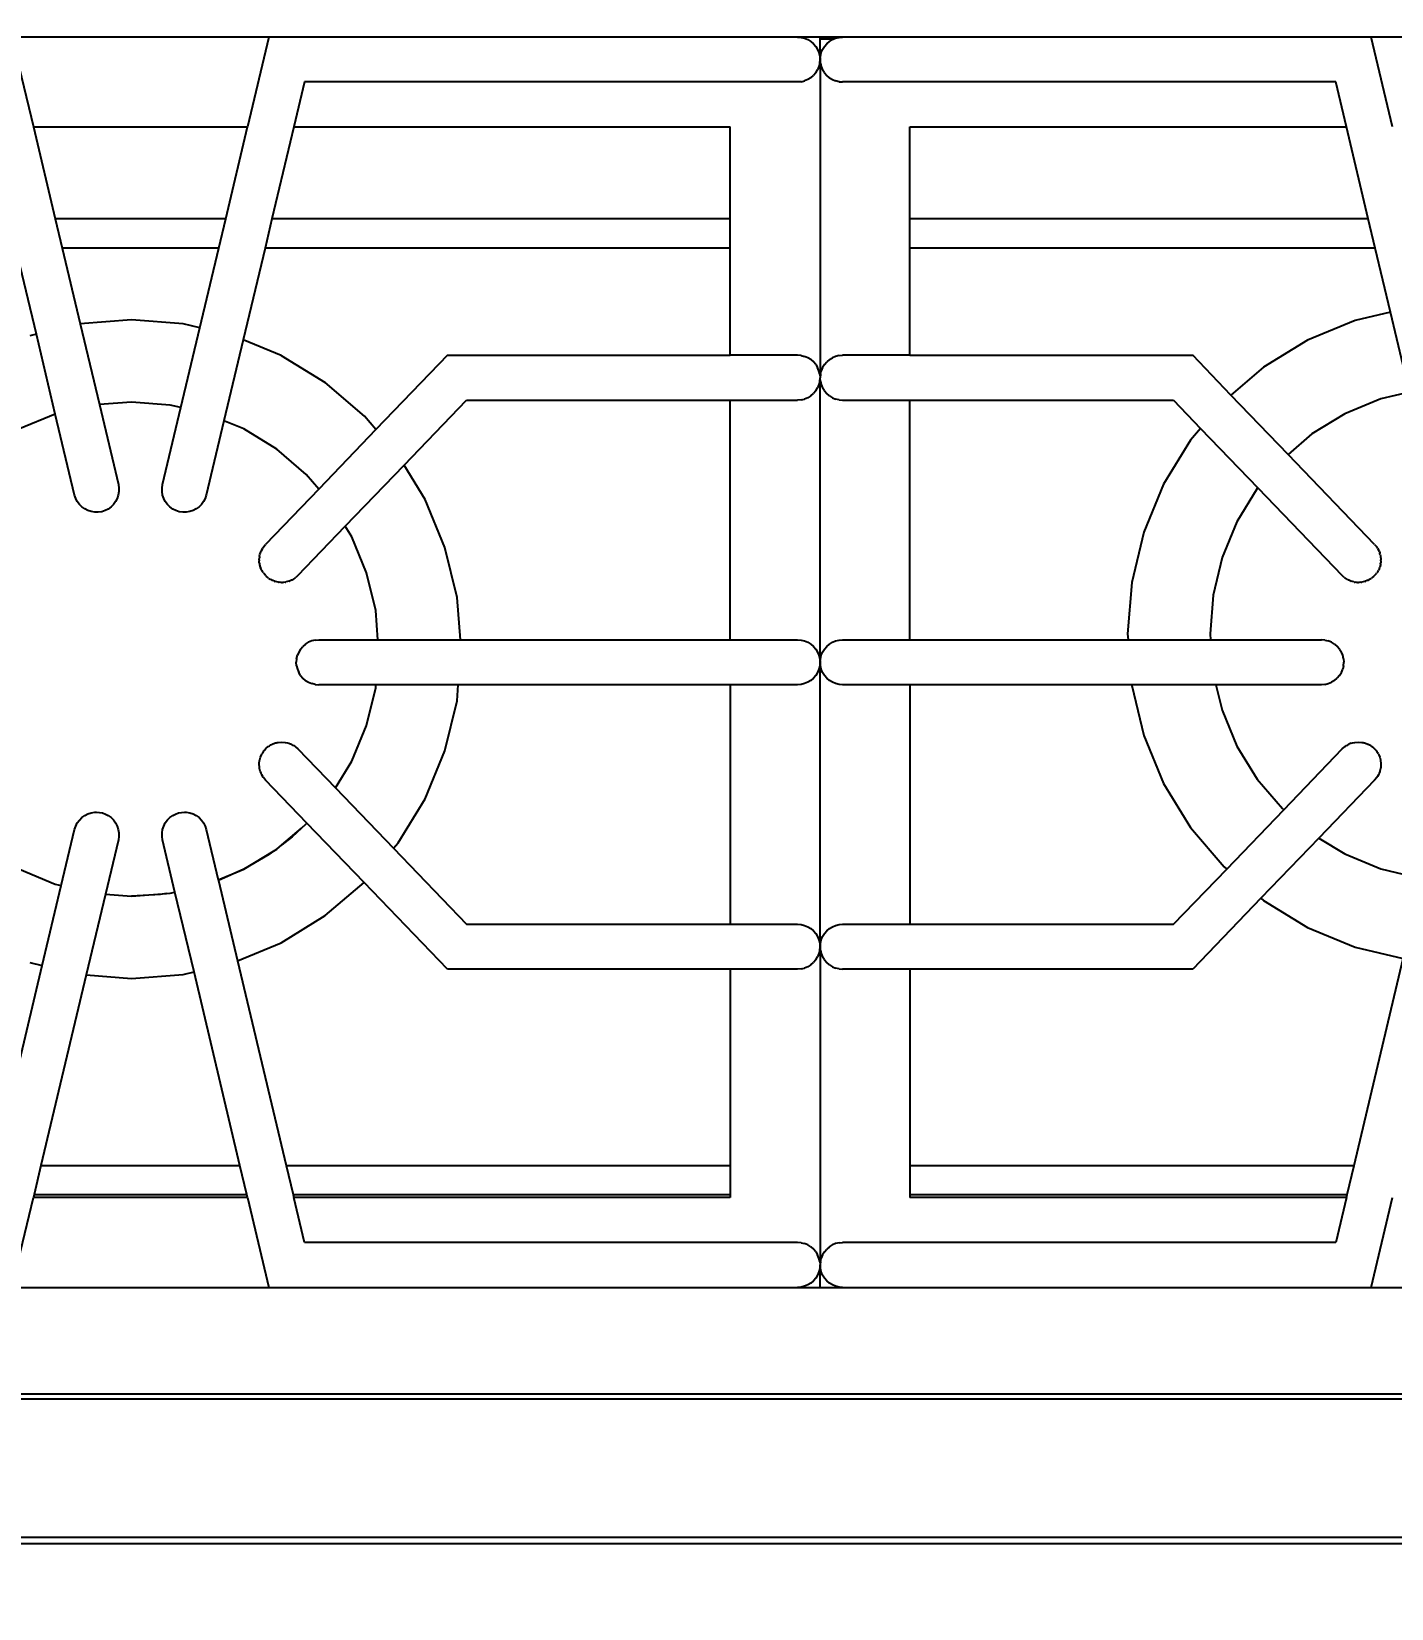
# Model space of a CAD drawing. Header units: metres. Extents: x 12.2 to 77.2, y 18.8 to 35.5.
# Drawn here: x 35.1081 to 35.3976, y 27.7265 to 28.0623 of the extents above; entities that cross this region are included whole.
import ezdxf

# ---------------------------------------------------------------- set-up
doc = ezdxf.new("R2010")
doc.units = ezdxf.units.M
doc.layers.get('Defpoints').update_dxf_attribs({"lineweight": 0})
doc.layers.add('0inne_gulv', color=7, linetype='Continuous', lineweight=13)
doc.styles.add('TEXTS', font='swissl.ttf')
doc.dimstyles.new('Copy of DIMTEXT', dxfattribs={"dimscale": 0.3, "dimtxt": 0.22, "dimasz": 0.18, "dimexe": 0.05, "dimexo": 0.05, "dimgap": 0.05, "dimtad": 0, "dimzin": 1, "dimdsep": 46, "dimtxsty": 'TEXTS', "dimblk": 'ARCHTICK', "dimcen": 0.1, "dimclrd": 256, "dimclre": 6, "dimclrt": 7, "dimadec": 0, "dimazin": 0, "dimtfac": 0.15, "dimtix": 1, "dimtofl": 0, "dimtmove": 1, "dimatfit": 3, "dimldrblk": 'OPEN', "dimfxl": 1, "dimtolj": 1, "dimtzin": 0, "dimarcsym": 0})

# ---------------------------------------------------------------- blocks, each defined once
blk = doc.blocks.new('_ArchTick')
at = {"color": 0, "linetype": 'ByBlock', "const_width": 0.15}
blk.add_lwpolyline([(-0.5, -0.5), (0.5, 0.5)], dxfattribs=at)
blk = doc.blocks.new('*D46')
at = {"layer": '0inne_gulv', "color": 6, "lineweight": -2, "transparency": 16777216}
for p, q in [((35.49335, 29.28751), (35.87335, 29.28751)), ((35.49335, 26.53161), (35.87335, 26.53161))]:
    blk.add_line(p, q, dxfattribs=at)
at = {"layer": '0inne_gulv', "lineweight": -2, "transparency": 16777216}
for p, q in [((35.85335, 29.28751), (35.85335, 28.11901)), ((35.85335, 26.53161), (35.85335, 27.70012))]:
    blk.add_line(p, q, dxfattribs=at)
at = {"layer": 'Defpoints', "color": 0, "transparency": 16777216}
for p in [(34.9737, 29.28751), (35.85335, 29.28751), (34.9737, 26.53161)]:
    blk.add_point(p, dxfattribs=at)
at = {"layer": '0inne_gulv', "lineweight": -2, "transparency": 16777216, "xscale": 0.072, "yscale": 0.072, "zscale": 0.072}
for p, rotation in [((35.85335, 29.28751), 90), ((35.85335, 26.53161), 270)]:
    blk.add_blockref('_ArchTick', p, dxfattribs=dict(at, rotation=rotation))
at = {"layer": '0inne_gulv', "color": 7, "transparency": 16777216, "char_height": 0.088, "attachment_point": 5, "rotation": 90, "style": 'TEXTS', "bg_fill": 3, "box_fill_scale": 1.1, "bg_fill_color": 256, "bg_fill_true_color": 13158600, "bg_fill_transparency": 0}
for s, insert in [('\\A1;[9\'-0{\\H0.15x;\\S1/2;}" ft]', (35.92999, 27.90956)), ('\\A1;2.76 m', (35.78813, 27.90956))]:
    blk.add_mtext(s, dxfattribs=dict(at, insert=insert))
blk = doc.blocks.new('_Open')
at = {"color": 0, "linetype": 'ByBlock', "lineweight": -2}
for p, q in [((-1, 0.1667), (0, 0)), ((-1, -0.1667), (0, 0)), ((0, 0), (-1, 0))]:
    blk.add_line(p, q, dxfattribs=at)

msp = doc.modelspace()

# ---------------------------------------------------------------- linework, layer by layer
for p, q in [((35.15869, 28.0611), (35.10398, 28.0611)), ((35.10398, 28.0611), (35.10853, 28.04197)), ((35.15869, 28.0611), (35.15414, 28.04197)), ((35.27122, 28.0611), (35.15869, 28.0611)), ((35.276, 28.0611), (35.27122, 28.0611)), ((35.27122, 28.0611), (35.27196, 28.06104)), ((35.27196, 28.06104), (35.27269, 28.06087)), ((35.27269, 28.06087), (35.27339, 28.06058)), ((35.27339, 28.06058), (35.27403, 28.06019)), ((35.27403, 28.06019), (35.2746, 28.0597)), ((35.2746, 28.0597), (35.27508, 28.05913)), ((35.27508, 28.05913), (35.27548, 28.05849)), ((35.27548, 28.05849), (35.27576, 28.0578)), ((35.28078, 28.0611), (35.276, 28.0611)), ((35.276, 28.06072), (35.276, 28.0611)), ((35.276, 28.06072), (35.27895, 28.06072)), ((35.276, 28.05632), (35.276, 28.06072)), ((35.27623, 28.0578), (35.27652, 28.05849)), ((35.27652, 28.05849), (35.27691, 28.05913)), ((35.27691, 28.05913), (35.2774, 28.0597)), ((35.2774, 28.0597), (35.27797, 28.06019)), ((35.27797, 28.06019), (35.27861, 28.06058)), ((35.27861, 28.06058), (35.27895, 28.06072)), ((35.27895, 28.06072), (35.2793, 28.06087)), ((35.2793, 28.06087), (35.28003, 28.06104)), ((35.28003, 28.06104), (35.28078, 28.0611)), ((35.3933, 28.0611), (35.28078, 28.0611)), ((35.39785, 28.04197), (35.3933, 28.0611)), ((35.44802, 28.0611), (35.3933, 28.0611)), ((35.27576, 28.0578), (35.27594, 28.05707)), ((35.27594, 28.05557), (35.27576, 28.05484)), ((35.27594, 28.05707), (35.276, 28.05632)), ((35.27594, 28.05557), (35.276, 28.05632)), ((35.276, 28.05632), (35.27606, 28.05707)), ((35.276, 28.05632), (35.276, 27.98857)), ((35.27606, 28.05557), (35.276, 28.05632)), ((35.27606, 28.05707), (35.27623, 28.0578)), ((35.27606, 28.05557), (35.27623, 28.05484)), ((35.27196, 28.0516), (35.27269, 28.05177)), ((35.27339, 28.05206), (35.27269, 28.05177)), ((35.27403, 28.05245), (35.27339, 28.05206)), ((35.27403, 28.05245), (35.2746, 28.05294)), ((35.27508, 28.05351), (35.2746, 28.05294)), ((35.27508, 28.05351), (35.27548, 28.05415)), ((35.27576, 28.05484), (35.27548, 28.05415)), ((35.27623, 28.05484), (35.27652, 28.05415)), ((35.27691, 28.05351), (35.27652, 28.05415)), ((35.27691, 28.05351), (35.2774, 28.05294)), ((35.27797, 28.05245), (35.2774, 28.05294)), ((35.27797, 28.05245), (35.27861, 28.05206)), ((35.27861, 28.05206), (35.2793, 28.05177)), ((35.28003, 28.0516), (35.2793, 28.05177)), ((35.16625, 28.05154), (35.16398, 28.04197)), ((35.27122, 28.05154), (35.16625, 28.05154)), ((35.27196, 28.0516), (35.27122, 28.05154)), ((35.28003, 28.0516), (35.28078, 28.05154)), ((35.38575, 28.05154), (35.28078, 28.05154)), ((35.38802, 28.04197), (35.38575, 28.05154)), ((35.10853, 28.04197), (35.15414, 28.04197)), ((35.10853, 28.04197), (35.11317, 28.02242)), ((35.1495, 28.02242), (35.15414, 28.04197)), ((35.16398, 28.04197), (35.15933, 28.02242)), ((35.16398, 28.04197), (35.25687, 28.04197)), ((35.25687, 28.02242), (35.25687, 28.04197)), ((35.29513, 28.04197), (35.38802, 28.04197)), ((35.29513, 28.02242), (35.29513, 28.04197)), ((35.39267, 28.02242), (35.38802, 28.04197)), ((35.1495, 28.02242), (35.11317, 28.02242)), ((35.11317, 28.02242), (35.11465, 28.01619)), ((35.14802, 28.01619), (35.1495, 28.02242)), ((35.15933, 28.02242), (35.15785, 28.01619)), ((35.25687, 28.02242), (35.15933, 28.02242)), ((35.25687, 28.01619), (35.25687, 28.02242)), ((35.39267, 28.02242), (35.29513, 28.02242)), ((35.29513, 28.01619), (35.29513, 28.02242)), ((35.39415, 28.01619), (35.39267, 28.02242)), ((35.10919, 27.99783), (35.10482, 28.01619)), ((35.14802, 28.01619), (35.11465, 28.01619)), ((35.11465, 28.01619), (35.11849, 28.00006)), ((35.14398, 27.99921), (35.14802, 28.01619)), ((35.15785, 28.01619), (35.1532, 27.99663)), ((35.25687, 28.01619), (35.15785, 28.01619)), ((35.25687, 27.99336), (35.25687, 28.01619)), ((35.39415, 28.01619), (35.29513, 28.01619)), ((35.29513, 27.99336), (35.29513, 28.01619)), ((35.39739, 28.00254), (35.39415, 28.01619)), ((35.39739, 28.00254), (35.38993, 28.00075)), ((35.40143, 27.98553), (35.39739, 28.00254)), ((35.12945, 28.00093), (35.11849, 28.00006)), ((35.11849, 28.00006), (35.12258, 27.98285)), ((35.14042, 28.00006), (35.12945, 28.00093)), ((35.13994, 27.9822), (35.14398, 27.99921)), ((35.14398, 27.99921), (35.14042, 28.00006)), ((35.38993, 28.00075), (35.37976, 27.99654)), ((35.10919, 27.99783), (35.10777, 27.99749)), ((35.11319, 27.98082), (35.10919, 27.99783)), ((35.1532, 27.99663), (35.14911, 27.97941)), ((35.16129, 27.99328), (35.1532, 27.99663)), ((35.37976, 27.99654), (35.37038, 27.99079)), ((35.16129, 27.99328), (35.17067, 27.98753)), ((35.19668, 27.99336), (35.18147, 27.97754)), ((35.19668, 27.99336), (35.25687, 27.99336)), ((35.27122, 27.99336), (35.25687, 27.99336)), ((35.27196, 27.9933), (35.27122, 27.99336)), ((35.27196, 27.9933), (35.27269, 27.99312)), ((35.27339, 27.99283), (35.27269, 27.99312)), ((35.27403, 27.99244), (35.27339, 27.99283)), ((35.27403, 27.99244), (35.2746, 27.99195)), ((35.27508, 27.99138), (35.2746, 27.99195)), ((35.27508, 27.99138), (35.27548, 27.99074)), ((35.27691, 27.99138), (35.27652, 27.99074)), ((35.27691, 27.99138), (35.2774, 27.99195)), ((35.27797, 27.99244), (35.2774, 27.99195)), ((35.27797, 27.99244), (35.27861, 27.99283)), ((35.2793, 27.99312), (35.27861, 27.99283)), ((35.28003, 27.9933), (35.2793, 27.99312)), ((35.28003, 27.9933), (35.28078, 27.99336)), ((35.29513, 27.99336), (35.28078, 27.99336)), ((35.29513, 27.99336), (35.35531, 27.99336)), ((35.36346, 27.98488), (35.35531, 27.99336)), ((35.27576, 27.99005), (35.27548, 27.99074)), ((35.27594, 27.98932), (35.27576, 27.99005)), ((35.27594, 27.98932), (35.276, 27.98857)), ((35.27594, 27.98783), (35.276, 27.98857)), ((35.27606, 27.98932), (35.276, 27.98857)), ((35.276, 27.928), (35.276, 27.98857)), ((35.27606, 27.98783), (35.276, 27.98857)), ((35.27606, 27.98932), (35.27623, 27.99005)), ((35.27652, 27.99074), (35.27623, 27.99005)), ((35.37038, 27.99079), (35.36346, 27.98488)), ((35.17904, 27.98038), (35.17067, 27.98753)), ((35.27403, 27.9847), (35.27339, 27.98431)), ((35.27403, 27.9847), (35.2746, 27.98519)), ((35.27508, 27.98576), (35.2746, 27.98519)), ((35.27508, 27.98576), (35.27548, 27.9864)), ((35.27576, 27.9871), (35.27548, 27.9864)), ((35.27594, 27.98783), (35.27576, 27.9871)), ((35.27606, 27.98783), (35.27623, 27.9871)), ((35.27623, 27.9871), (35.27652, 27.9864)), ((35.27691, 27.98576), (35.27652, 27.9864)), ((35.27691, 27.98576), (35.2774, 27.98519)), ((35.27797, 27.9847), (35.2774, 27.98519)), ((35.27797, 27.9847), (35.27861, 27.98431)), ((35.3756, 27.97226), (35.36346, 27.98488)), ((35.40143, 27.98553), (35.39535, 27.98407)), ((35.12945, 27.98339), (35.12258, 27.98285)), ((35.12258, 27.98285), (35.12663, 27.96581)), ((35.13768, 27.98274), (35.12945, 27.98339)), ((35.13604, 27.96581), (35.13994, 27.9822)), ((35.13994, 27.9822), (35.13768, 27.98274)), ((35.18745, 27.96996), (35.20075, 27.98379)), ((35.20075, 27.98379), (35.25687, 27.98379)), ((35.25687, 27.93278), (35.25687, 27.98379)), ((35.25687, 27.98379), (35.27122, 27.98379)), ((35.27196, 27.98385), (35.27122, 27.98379)), ((35.27196, 27.98385), (35.27269, 27.98402)), ((35.27339, 27.98431), (35.27269, 27.98402)), ((35.27861, 27.98431), (35.2793, 27.98402)), ((35.28003, 27.98385), (35.2793, 27.98402)), ((35.28003, 27.98385), (35.28078, 27.98379)), ((35.28078, 27.98379), (35.29513, 27.98379)), ((35.29513, 27.93278), (35.29513, 27.98379)), ((35.29513, 27.98379), (35.35124, 27.98379)), ((35.35124, 27.98379), (35.35701, 27.97779)), ((35.39535, 27.98407), (35.38772, 27.98091)), ((35.11319, 27.98082), (35.10556, 27.97766)), ((35.11323, 27.98083), (35.11319, 27.98082)), ((35.11732, 27.9636), (35.11319, 27.98082)), ((35.14911, 27.97941), (35.14535, 27.9636)), ((35.15333, 27.97766), (35.14911, 27.97941)), ((35.18147, 27.97754), (35.17904, 27.98038)), ((35.38772, 27.98091), (35.38068, 27.9766)), ((35.16037, 27.97334), (35.15333, 27.97766)), ((35.18147, 27.97754), (35.16929, 27.96488)), ((35.35486, 27.97527), (35.34911, 27.96588)), ((35.35701, 27.97779), (35.35486, 27.97527)), ((35.35701, 27.97779), (35.36919, 27.96513)), ((35.38068, 27.9766), (35.3756, 27.97226)), ((35.16664, 27.96798), (35.16037, 27.97334)), ((35.39404, 27.95309), (35.3756, 27.97226)), ((35.16929, 27.96488), (35.16664, 27.96798)), ((35.17493, 27.95694), (35.18745, 27.96996)), ((35.19194, 27.96263), (35.18745, 27.96996)), ((35.12663, 27.96581), (35.12674, 27.96507)), ((35.12674, 27.96507), (35.12674, 27.96432)), ((35.13593, 27.96507), (35.13604, 27.96581)), ((35.13593, 27.96432), (35.13593, 27.96507)), ((35.16929, 27.96488), (35.15795, 27.95309)), ((35.34911, 27.96588), (35.3449, 27.95572)), ((35.36905, 27.96496), (35.36473, 27.95792)), ((35.36919, 27.96513), (35.36905, 27.96496)), ((35.36919, 27.96513), (35.38715, 27.94646)), ((35.11755, 27.96288), (35.11732, 27.9636)), ((35.11789, 27.96221), (35.11755, 27.96288)), ((35.11833, 27.96161), (35.11789, 27.96221)), ((35.11886, 27.96107), (35.11833, 27.96161)), ((35.11947, 27.96063), (35.11886, 27.96107)), ((35.1256, 27.96159), (35.12507, 27.96106)), ((35.12605, 27.9622), (35.1256, 27.96159)), ((35.12639, 27.96286), (35.12605, 27.9622)), ((35.12662, 27.96358), (35.12639, 27.96286)), ((35.12674, 27.96432), (35.12662, 27.96358)), ((35.13605, 27.96358), (35.13593, 27.96432)), ((35.13628, 27.96286), (35.13605, 27.96358)), ((35.13662, 27.9622), (35.13628, 27.96286)), ((35.13707, 27.96159), (35.13662, 27.9622)), ((35.1376, 27.96106), (35.13707, 27.96159)), ((35.14381, 27.96107), (35.1432, 27.96063)), ((35.14434, 27.96161), (35.14381, 27.96107)), ((35.14478, 27.96221), (35.14434, 27.96161)), ((35.14512, 27.96288), (35.14478, 27.96221)), ((35.14535, 27.9636), (35.14512, 27.96288)), ((35.19615, 27.95246), (35.19194, 27.96263)), ((35.12013, 27.96029), (35.11947, 27.96063)), ((35.12085, 27.96006), (35.12013, 27.96029)), ((35.12159, 27.95994), (35.12085, 27.96006)), ((35.12234, 27.95993), (35.12159, 27.95994)), ((35.12308, 27.96005), (35.12234, 27.95993)), ((35.12379, 27.96028), (35.12308, 27.96005)), ((35.12446, 27.96062), (35.12379, 27.96028)), ((35.12507, 27.96106), (35.12446, 27.96062)), ((35.13821, 27.96062), (35.1376, 27.96106)), ((35.13888, 27.96028), (35.13821, 27.96062)), ((35.13959, 27.96005), (35.13888, 27.96028)), ((35.14033, 27.95993), (35.13959, 27.96005)), ((35.14108, 27.95994), (35.14033, 27.95993)), ((35.14182, 27.96006), (35.14108, 27.95994)), ((35.14254, 27.96029), (35.14182, 27.96006)), ((35.1432, 27.96063), (35.14254, 27.96029)), ((35.36473, 27.95792), (35.36157, 27.9503)), ((35.16484, 27.94646), (35.17493, 27.95694)), ((35.17632, 27.95467), (35.17493, 27.95694)), ((35.17948, 27.94704), (35.17632, 27.95467)), ((35.3449, 27.95572), (35.34233, 27.94501)), ((35.15677, 27.95093), (35.15682, 27.95117)), ((35.15685, 27.95123), (35.15682, 27.95117)), ((35.15685, 27.95123), (35.15686, 27.9513)), ((35.15686, 27.9513), (35.15701, 27.95164)), ((35.15709, 27.95186), (35.15701, 27.95164)), ((35.15712, 27.9519), (35.15709, 27.95186)), ((35.15712, 27.9519), (35.15714, 27.95195)), ((35.15714, 27.95195), (35.15736, 27.95232)), ((35.15747, 27.95251), (35.15736, 27.95232)), ((35.1575, 27.95255), (35.15747, 27.95251)), ((35.1575, 27.95255), (35.15795, 27.95309)), ((35.19872, 27.94176), (35.19615, 27.95246)), ((35.39404, 27.95309), (35.39449, 27.95255)), ((35.39452, 27.95251), (35.39449, 27.95255)), ((35.39463, 27.95232), (35.39452, 27.95251)), ((35.39463, 27.95232), (35.39486, 27.95195)), ((35.39486, 27.95195), (35.39488, 27.9519)), ((35.39488, 27.9519), (35.3949, 27.95186)), ((35.39499, 27.95164), (35.3949, 27.95186)), ((35.39499, 27.95164), (35.39513, 27.9513)), ((35.39513, 27.9513), (35.39515, 27.95123)), ((35.39517, 27.95117), (35.39515, 27.95123)), ((35.39523, 27.95093), (35.39517, 27.95117)), ((35.15662, 27.94992), (35.15665, 27.9502)), ((35.15662, 27.94978), (35.15662, 27.94992)), ((35.15662, 27.94978), (35.15662, 27.94968)), ((35.15662, 27.94968), (35.15663, 27.94956)), ((35.15663, 27.94934), (35.15663, 27.94956)), ((35.15668, 27.94907), (35.15663, 27.94934)), ((35.15666, 27.95043), (35.15665, 27.9502)), ((35.15668, 27.95052), (35.15666, 27.95043)), ((35.15668, 27.95052), (35.15669, 27.95062)), ((35.15668, 27.94907), (35.15669, 27.94894)), ((35.15669, 27.95062), (35.15677, 27.95093)), ((35.15669, 27.94894), (35.15671, 27.94887)), ((35.15672, 27.94877), (35.15671, 27.94887)), ((35.15688, 27.94821), (35.15672, 27.94877)), ((35.15688, 27.94821), (35.15689, 27.94818)), ((35.15709, 27.94769), (35.15689, 27.94818)), ((35.15715, 27.94759), (35.15709, 27.94769)), ((35.36157, 27.9503), (35.35965, 27.94227)), ((35.3949, 27.94769), (35.39485, 27.94759)), ((35.39511, 27.94818), (35.3949, 27.94769)), ((35.39511, 27.94818), (35.39512, 27.94821)), ((35.39527, 27.94877), (35.39512, 27.94821)), ((35.39523, 27.95093), (35.39531, 27.95062)), ((35.39529, 27.94887), (35.39527, 27.94877)), ((35.39529, 27.94887), (35.39531, 27.94894)), ((35.39531, 27.95062), (35.39532, 27.95052)), ((35.39531, 27.94894), (35.39532, 27.94907)), ((35.39534, 27.95043), (35.39532, 27.95052)), ((35.39536, 27.94934), (35.39532, 27.94907)), ((35.39535, 27.9502), (35.39534, 27.95043)), ((35.39535, 27.9502), (35.39538, 27.94992)), ((35.39537, 27.94956), (35.39536, 27.94934)), ((35.39538, 27.94992), (35.39537, 27.94978)), ((35.39538, 27.94968), (35.39537, 27.94978)), ((35.39537, 27.94956), (35.39538, 27.94968)), ((35.15715, 27.94759), (35.15718, 27.94752)), ((35.15725, 27.94741), (35.15718, 27.94752)), ((35.15738, 27.94719), (35.15725, 27.94741)), ((35.15751, 27.947), (35.15738, 27.94719)), ((35.15751, 27.947), (35.15758, 27.94689)), ((35.15758, 27.94689), (35.15764, 27.94683)), ((35.15771, 27.94672), (35.15764, 27.94683)), ((35.15803, 27.94639), (35.15771, 27.94672)), ((35.15803, 27.94639), (35.15808, 27.94633)), ((35.15811, 27.9463), (35.15808, 27.94633)), ((35.15855, 27.94594), (35.15811, 27.9463)), ((35.15862, 27.94589), (35.15855, 27.94594)), ((35.15862, 27.94589), (35.15866, 27.94585)), ((35.15866, 27.94585), (35.15878, 27.94579)), ((35.15903, 27.94562), (35.15878, 27.94579)), ((35.15921, 27.94553), (35.15903, 27.94562)), ((35.15921, 27.94553), (35.15931, 27.94547)), ((35.15931, 27.94547), (35.1594, 27.94544)), ((35.15954, 27.94537), (35.1594, 27.94544)), ((35.1599, 27.94524), (35.15954, 27.94537)), ((35.1599, 27.94524), (35.16001, 27.9452)), ((35.16004, 27.94519), (35.16001, 27.9452)), ((35.16009, 27.94518), (35.16004, 27.94519)), ((35.16065, 27.94505), (35.16009, 27.94518)), ((35.1607, 27.94505), (35.16065, 27.94505)), ((35.1607, 27.94505), (35.16074, 27.94504)), ((35.16074, 27.94504), (35.16086, 27.94503)), ((35.16122, 27.945), (35.16086, 27.94503)), ((35.16138, 27.945), (35.16122, 27.945)), ((35.16138, 27.945), (35.16149, 27.945)), ((35.16149, 27.945), (35.1616, 27.94501)), ((35.16179, 27.94501), (35.1616, 27.94501)), ((35.1621, 27.94506), (35.16179, 27.94501)), ((35.1621, 27.94506), (35.16224, 27.94507)), ((35.16224, 27.94507), (35.16229, 27.94508)), ((35.16236, 27.94509), (35.16229, 27.94508)), ((35.16292, 27.94524), (35.16236, 27.94509)), ((35.16296, 27.94526), (35.16292, 27.94524)), ((35.16296, 27.94526), (35.16305, 27.94529)), ((35.16345, 27.94546), (35.16305, 27.94529)), ((35.16357, 27.94552), (35.16345, 27.94546)), ((35.16357, 27.94552), (35.16365, 27.94556)), ((35.16365, 27.94556), (35.16376, 27.94563)), ((35.16395, 27.94574), (35.16376, 27.94563)), ((35.16417, 27.94589), (35.16395, 27.94574)), ((35.16417, 27.94589), (35.16428, 27.94596)), ((35.16428, 27.94596), (35.16434, 27.94601)), ((35.16442, 27.94607), (35.16434, 27.94601)), ((35.16484, 27.94646), (35.16442, 27.94607)), ((35.1814, 27.93902), (35.17948, 27.94704)), ((35.34233, 27.94501), (35.34147, 27.93404)), ((35.38757, 27.94607), (35.38715, 27.94646)), ((35.38766, 27.94601), (35.38757, 27.94607)), ((35.38766, 27.94601), (35.38771, 27.94596)), ((35.38771, 27.94596), (35.38783, 27.94589)), ((35.38804, 27.94574), (35.38783, 27.94589)), ((35.38824, 27.94563), (35.38804, 27.94574)), ((35.38835, 27.94556), (35.38824, 27.94563)), ((35.38835, 27.94556), (35.38843, 27.94552)), ((35.38854, 27.94546), (35.38843, 27.94552)), ((35.38895, 27.94529), (35.38854, 27.94546)), ((35.38895, 27.94529), (35.38903, 27.94526)), ((35.38908, 27.94524), (35.38903, 27.94526)), ((35.38963, 27.94509), (35.38908, 27.94524)), ((35.38971, 27.94508), (35.38963, 27.94509)), ((35.38971, 27.94508), (35.38976, 27.94507)), ((35.38976, 27.94507), (35.38989, 27.94506)), ((35.3902, 27.94501), (35.38989, 27.94506)), ((35.39039, 27.94501), (35.3902, 27.94501)), ((35.39039, 27.94501), (35.39051, 27.945)), ((35.39051, 27.945), (35.39061, 27.945)), ((35.39078, 27.945), (35.39061, 27.945)), ((35.39113, 27.94503), (35.39078, 27.945)), ((35.39113, 27.94503), (35.39125, 27.94504)), ((35.39125, 27.94504), (35.39129, 27.94505)), ((35.39135, 27.94505), (35.39129, 27.94505)), ((35.39191, 27.94518), (35.39135, 27.94505)), ((35.39195, 27.94519), (35.39191, 27.94518)), ((35.39199, 27.9452), (35.39195, 27.94519)), ((35.39199, 27.9452), (35.3921, 27.94524)), ((35.39245, 27.94537), (35.3921, 27.94524)), ((35.39259, 27.94544), (35.39245, 27.94537)), ((35.39259, 27.94544), (35.39269, 27.94547)), ((35.39269, 27.94547), (35.39279, 27.94553)), ((35.39297, 27.94562), (35.39279, 27.94553)), ((35.39322, 27.94579), (35.39297, 27.94562)), ((35.39322, 27.94579), (35.39333, 27.94585)), ((35.39333, 27.94585), (35.39338, 27.94589)), ((35.39345, 27.94594), (35.39338, 27.94589)), ((35.39389, 27.9463), (35.39345, 27.94594)), ((35.39391, 27.94633), (35.39389, 27.9463)), ((35.39391, 27.94633), (35.39397, 27.94639)), ((35.39428, 27.94672), (35.39397, 27.94639)), ((35.39436, 27.94683), (35.39428, 27.94672)), ((35.39436, 27.94683), (35.39441, 27.94689)), ((35.39441, 27.94689), (35.39448, 27.947)), ((35.39462, 27.94719), (35.39448, 27.947)), ((35.39475, 27.94741), (35.39462, 27.94719)), ((35.39482, 27.94752), (35.39475, 27.94741)), ((35.39482, 27.94752), (35.39485, 27.94759)), ((35.19943, 27.93278), (35.19872, 27.94176)), ((35.35965, 27.94227), (35.359, 27.93404)), ((35.18189, 27.93278), (35.1814, 27.93902)), ((35.16542, 27.93081), (35.16591, 27.93138)), ((35.16648, 27.93187), (35.16591, 27.93138)), ((35.16648, 27.93187), (35.16712, 27.93226)), ((35.16782, 27.93255), (35.16712, 27.93226)), ((35.16854, 27.93272), (35.16782, 27.93255)), ((35.16854, 27.93272), (35.16929, 27.93278)), ((35.16929, 27.93278), (35.18189, 27.93278)), ((35.18189, 27.93278), (35.19943, 27.93278)), ((35.19943, 27.93278), (35.25687, 27.93278)), ((35.25687, 27.93278), (35.27122, 27.93278)), ((35.27122, 27.93278), (35.27196, 27.93272)), ((35.27196, 27.93272), (35.27269, 27.93255)), ((35.27269, 27.93255), (35.27339, 27.93226)), ((35.27339, 27.93226), (35.27403, 27.93187)), ((35.27403, 27.93187), (35.2746, 27.93138)), ((35.2746, 27.93138), (35.27508, 27.93081)), ((35.27691, 27.93081), (35.2774, 27.93138)), ((35.2774, 27.93138), (35.27797, 27.93187)), ((35.27797, 27.93187), (35.27861, 27.93226)), ((35.27861, 27.93226), (35.2793, 27.93255)), ((35.2793, 27.93255), (35.28003, 27.93272)), ((35.28003, 27.93272), (35.28078, 27.93278)), ((35.28078, 27.93278), (35.29513, 27.93278)), ((35.29513, 27.93278), (35.34156, 27.93278)), ((35.34147, 27.93404), (35.34156, 27.93278)), ((35.34156, 27.93278), (35.3591, 27.93278)), ((35.359, 27.93404), (35.3591, 27.93278)), ((35.3591, 27.93278), (35.3827, 27.93278)), ((35.38345, 27.93272), (35.3827, 27.93278)), ((35.38345, 27.93272), (35.38418, 27.93255)), ((35.38487, 27.93226), (35.38418, 27.93255)), ((35.38551, 27.93187), (35.38487, 27.93226)), ((35.38551, 27.93187), (35.38608, 27.93138)), ((35.38657, 27.93081), (35.38608, 27.93138)), ((35.16457, 27.92875), (35.16451, 27.928)), ((35.16457, 27.92725), (35.16451, 27.928)), ((35.16457, 27.92875), (35.16474, 27.92948)), ((35.16503, 27.93017), (35.16474, 27.92948)), ((35.16542, 27.93081), (35.16503, 27.93017)), ((35.27508, 27.93081), (35.27548, 27.93017)), ((35.27548, 27.93017), (35.27576, 27.92948)), ((35.27576, 27.92948), (35.27594, 27.92875)), ((35.27594, 27.92875), (35.276, 27.928)), ((35.276, 27.928), (35.27594, 27.92725)), ((35.276, 27.928), (35.27606, 27.92875)), ((35.276, 27.86742), (35.276, 27.928)), ((35.27606, 27.92725), (35.276, 27.928)), ((35.27606, 27.92875), (35.27623, 27.92948)), ((35.27623, 27.92948), (35.27652, 27.93017)), ((35.27652, 27.93017), (35.27691, 27.93081)), ((35.38657, 27.93081), (35.38696, 27.93017)), ((35.38725, 27.92948), (35.38696, 27.93017)), ((35.38743, 27.92875), (35.38725, 27.92948)), ((35.38743, 27.92875), (35.38748, 27.928)), ((35.38743, 27.92725), (35.38748, 27.928)), ((35.16457, 27.92725), (35.16474, 27.92652)), ((35.16474, 27.92652), (35.16503, 27.92583)), ((35.16542, 27.92519), (35.16503, 27.92583)), ((35.16542, 27.92519), (35.16591, 27.92462)), ((35.16648, 27.92413), (35.16591, 27.92462)), ((35.2746, 27.92462), (35.27403, 27.92413)), ((35.27508, 27.92519), (35.2746, 27.92462)), ((35.27548, 27.92583), (35.27508, 27.92519)), ((35.27576, 27.92652), (35.27548, 27.92583)), ((35.27594, 27.92725), (35.27576, 27.92652)), ((35.27623, 27.92652), (35.27606, 27.92725)), ((35.27652, 27.92583), (35.27623, 27.92652)), ((35.27691, 27.92519), (35.27652, 27.92583)), ((35.2774, 27.92462), (35.27691, 27.92519)), ((35.27797, 27.92413), (35.2774, 27.92462)), ((35.38551, 27.92413), (35.38608, 27.92462)), ((35.38657, 27.92519), (35.38608, 27.92462)), ((35.38657, 27.92519), (35.38696, 27.92583)), ((35.38696, 27.92583), (35.38725, 27.92652)), ((35.38743, 27.92725), (35.38725, 27.92652)), ((35.16648, 27.92413), (35.16712, 27.92374)), ((35.16712, 27.92374), (35.16782, 27.92345)), ((35.16854, 27.92327), (35.16782, 27.92345)), ((35.16854, 27.92327), (35.16929, 27.92322)), ((35.18146, 27.92322), (35.16929, 27.92322)), ((35.17948, 27.91453), (35.1814, 27.92256)), ((35.1814, 27.92256), (35.18146, 27.92322)), ((35.19899, 27.92322), (35.18146, 27.92322)), ((35.19872, 27.91981), (35.19899, 27.92322)), ((35.25687, 27.92322), (35.19899, 27.92322)), ((35.25687, 27.92322), (35.25687, 27.87221)), ((35.27122, 27.92322), (35.25687, 27.92322)), ((35.27196, 27.92327), (35.27122, 27.92322)), ((35.27269, 27.92345), (35.27196, 27.92327)), ((35.27339, 27.92374), (35.27269, 27.92345)), ((35.27403, 27.92413), (35.27339, 27.92374)), ((35.27861, 27.92374), (35.27797, 27.92413)), ((35.2793, 27.92345), (35.27861, 27.92374)), ((35.28003, 27.92327), (35.2793, 27.92345)), ((35.28078, 27.92322), (35.28003, 27.92327)), ((35.29513, 27.92322), (35.28078, 27.92322)), ((35.29513, 27.92322), (35.29513, 27.87221)), ((35.34232, 27.92322), (35.29513, 27.92322)), ((35.34232, 27.92322), (35.34233, 27.92307)), ((35.36027, 27.92322), (35.34232, 27.92322)), ((35.34233, 27.92307), (35.3449, 27.91237)), ((35.36027, 27.92322), (35.36157, 27.91779)), ((35.3827, 27.92322), (35.36027, 27.92322)), ((35.38345, 27.92327), (35.3827, 27.92322)), ((35.38345, 27.92327), (35.38418, 27.92345)), ((35.38418, 27.92345), (35.38487, 27.92374)), ((35.38551, 27.92413), (35.38487, 27.92374)), ((35.19615, 27.90911), (35.19872, 27.91981)), ((35.36157, 27.91779), (35.36473, 27.91016)), ((35.17632, 27.9069), (35.17948, 27.91453)), ((35.15954, 27.91063), (35.16009, 27.91082)), ((35.16009, 27.91082), (35.16026, 27.91086)), ((35.16026, 27.91086), (35.16033, 27.91088)), ((35.16033, 27.91088), (35.16041, 27.91089)), ((35.16041, 27.91089), (35.16065, 27.91094)), ((35.16065, 27.91094), (35.1614, 27.911)), ((35.1614, 27.911), (35.16217, 27.91094)), ((35.16217, 27.91094), (35.1622, 27.91093)), ((35.16217, 27.91094), (35.16224, 27.91093)), ((35.16224, 27.91093), (35.16264, 27.91082)), ((35.16264, 27.91082), (35.16292, 27.91075)), ((35.16292, 27.91075), (35.16294, 27.91074)), ((35.16294, 27.91074), (35.16305, 27.9107)), ((35.3449, 27.91237), (35.34911, 27.9022)), ((35.38908, 27.91075), (35.38854, 27.91054)), ((35.38908, 27.91075), (35.38935, 27.91082)), ((35.38935, 27.91082), (35.38976, 27.91093)), ((35.38976, 27.91093), (35.38983, 27.91094)), ((35.38979, 27.91093), (35.38983, 27.91094)), ((35.38983, 27.91094), (35.3906, 27.911)), ((35.3906, 27.911), (35.39135, 27.91094)), ((35.39135, 27.91094), (35.39159, 27.91089)), ((35.39159, 27.91089), (35.39167, 27.91088)), ((35.39167, 27.91088), (35.39174, 27.91086)), ((35.39174, 27.91086), (35.39191, 27.91082)), ((35.39191, 27.91082), (35.39245, 27.91063)), ((35.15672, 27.90722), (35.15687, 27.90778)), ((35.15687, 27.90778), (35.15689, 27.90781)), ((35.15689, 27.90781), (35.15709, 27.90831)), ((35.15709, 27.90831), (35.15715, 27.9084)), ((35.15715, 27.9084), (35.15718, 27.90847)), ((35.15725, 27.90858), (35.15718, 27.90847)), ((35.15725, 27.90858), (35.15738, 27.90881)), ((35.15738, 27.90881), (35.15751, 27.909)), ((35.15751, 27.909), (35.15758, 27.90911)), ((35.15758, 27.90911), (35.15764, 27.90917)), ((35.15764, 27.90917), (35.15771, 27.90927)), ((35.15771, 27.90927), (35.15803, 27.90961)), ((35.15803, 27.90961), (35.15808, 27.90967)), ((35.15811, 27.90969), (35.15808, 27.90967)), ((35.15811, 27.90969), (35.15855, 27.91006)), ((35.15855, 27.91006), (35.15862, 27.91011)), ((35.15862, 27.91011), (35.15866, 27.91014)), ((35.15866, 27.91014), (35.15878, 27.91021)), ((35.15878, 27.91021), (35.15903, 27.91038)), ((35.15903, 27.91038), (35.15921, 27.91046)), ((35.15921, 27.91046), (35.15931, 27.91052)), ((35.15931, 27.91052), (35.15938, 27.91055)), ((35.15938, 27.91055), (35.15954, 27.91063)), ((35.16305, 27.9107), (35.16345, 27.91054)), ((35.16345, 27.91054), (35.16357, 27.91047)), ((35.16357, 27.91047), (35.16365, 27.91044)), ((35.16365, 27.91044), (35.16376, 27.91037)), ((35.16376, 27.91037), (35.16395, 27.91026)), ((35.16395, 27.91026), (35.16417, 27.91011)), ((35.16417, 27.91011), (35.16428, 27.91003)), ((35.16428, 27.91003), (35.16434, 27.90999)), ((35.16434, 27.90999), (35.16442, 27.90992)), ((35.16442, 27.90992), (35.16484, 27.90954)), ((35.16484, 27.90954), (35.17284, 27.90123)), ((35.19194, 27.89894), (35.19615, 27.90911)), ((35.36473, 27.91016), (35.36905, 27.90312)), ((35.3747, 27.89659), (35.38715, 27.90954)), ((35.38715, 27.90954), (35.38757, 27.90992)), ((35.38757, 27.90992), (35.38766, 27.90999)), ((35.38766, 27.90999), (35.38771, 27.91003)), ((35.38771, 27.91003), (35.38783, 27.91011)), ((35.38783, 27.91011), (35.38804, 27.91026)), ((35.38804, 27.91026), (35.38824, 27.91037)), ((35.38824, 27.91037), (35.38835, 27.91044)), ((35.38835, 27.91044), (35.38843, 27.91047)), ((35.38843, 27.91047), (35.38854, 27.91054)), ((35.39245, 27.91063), (35.39262, 27.91055)), ((35.39262, 27.91055), (35.39269, 27.91052)), ((35.39269, 27.91052), (35.39279, 27.91046)), ((35.39279, 27.91046), (35.39297, 27.91038)), ((35.39297, 27.91038), (35.39322, 27.91021)), ((35.39322, 27.91021), (35.39333, 27.91014)), ((35.39333, 27.91014), (35.39338, 27.91011)), ((35.39338, 27.91011), (35.39345, 27.91006)), ((35.39345, 27.91006), (35.39389, 27.90969)), ((35.39391, 27.90967), (35.39389, 27.90969)), ((35.39391, 27.90967), (35.39397, 27.90961)), ((35.39397, 27.90961), (35.39428, 27.90927)), ((35.39428, 27.90927), (35.39436, 27.90917)), ((35.39436, 27.90917), (35.39441, 27.90911)), ((35.39441, 27.90911), (35.39448, 27.909)), ((35.39448, 27.909), (35.39462, 27.90881)), ((35.39462, 27.90881), (35.39475, 27.90858)), ((35.39482, 27.90847), (35.39475, 27.90858)), ((35.39482, 27.90847), (35.39485, 27.9084)), ((35.39485, 27.9084), (35.3949, 27.90831)), ((35.3949, 27.90831), (35.39512, 27.90778)), ((35.39512, 27.90778), (35.39527, 27.90722)), ((35.15662, 27.90631), (35.15663, 27.90644)), ((35.15662, 27.90622), (35.15662, 27.90631)), ((35.15662, 27.90608), (35.15662, 27.90622)), ((35.15665, 27.90579), (35.15662, 27.90608)), ((35.15663, 27.90665), (35.15668, 27.90693)), ((35.15663, 27.90644), (35.15663, 27.90665)), ((35.15666, 27.90556), (35.15665, 27.90579)), ((35.15668, 27.90548), (35.15666, 27.90556)), ((35.15668, 27.90693), (35.15669, 27.90706)), ((35.15669, 27.90538), (35.15668, 27.90548)), ((35.15669, 27.90706), (35.15671, 27.90713)), ((35.15677, 27.90507), (35.15669, 27.90538)), ((35.15671, 27.90713), (35.15672, 27.90722)), ((35.15682, 27.90483), (35.15677, 27.90507)), ((35.15685, 27.90477), (35.15682, 27.90483)), ((35.15686, 27.9047), (35.15685, 27.90477)), ((35.15701, 27.90436), (35.15686, 27.9047)), ((35.15709, 27.90413), (35.15701, 27.90436)), ((35.15712, 27.90409), (35.15709, 27.90413)), ((35.15714, 27.90405), (35.15712, 27.90409)), ((35.15736, 27.90367), (35.15714, 27.90405)), ((35.17284, 27.90123), (35.17632, 27.9069)), ((35.39486, 27.90405), (35.39463, 27.90367)), ((35.39488, 27.90409), (35.39486, 27.90405)), ((35.3949, 27.90413), (35.39488, 27.90409)), ((35.39499, 27.90436), (35.3949, 27.90413)), ((35.39513, 27.9047), (35.39499, 27.90436)), ((35.39515, 27.90477), (35.39513, 27.9047)), ((35.39517, 27.90483), (35.39515, 27.90477)), ((35.39523, 27.90507), (35.39517, 27.90483)), ((35.39531, 27.90538), (35.39523, 27.90507)), ((35.39527, 27.90722), (35.39529, 27.90713)), ((35.39529, 27.90713), (35.39531, 27.90706)), ((35.39531, 27.90706), (35.39532, 27.90693)), ((35.39532, 27.90548), (35.39531, 27.90538)), ((35.39532, 27.90693), (35.39536, 27.90665)), ((35.39534, 27.90556), (35.39532, 27.90548)), ((35.39535, 27.90579), (35.39534, 27.90556)), ((35.39538, 27.90608), (35.39535, 27.90579)), ((35.39536, 27.90665), (35.39537, 27.90644)), ((35.39537, 27.90644), (35.39538, 27.90631)), ((35.39538, 27.90631), (35.39537, 27.90622)), ((35.39537, 27.90622), (35.39538, 27.90608)), ((35.15747, 27.90348), (35.15736, 27.90367)), ((35.1575, 27.90345), (35.15747, 27.90348)), ((35.15795, 27.9029), (35.1575, 27.90345)), ((35.16677, 27.89374), (35.15795, 27.9029)), ((35.17284, 27.90123), (35.18519, 27.88839)), ((35.34911, 27.9022), (35.35486, 27.89282)), ((35.36905, 27.90312), (35.37441, 27.89685)), ((35.39404, 27.9029), (35.38218, 27.89057)), ((35.39449, 27.90345), (35.39404, 27.9029)), ((35.39452, 27.90348), (35.39449, 27.90345)), ((35.39463, 27.90367), (35.39452, 27.90348)), ((35.18619, 27.88956), (35.19194, 27.89894)), ((35.11789, 27.89378), (35.11833, 27.89439)), ((35.11833, 27.89439), (35.11886, 27.89492)), ((35.11886, 27.89492), (35.11947, 27.89537)), ((35.11947, 27.89537), (35.12013, 27.89571)), ((35.12013, 27.89571), (35.12085, 27.89594)), ((35.12085, 27.89594), (35.12159, 27.89606)), ((35.12159, 27.89606), (35.12197, 27.89608)), ((35.12197, 27.89608), (35.12263, 27.89603)), ((35.12263, 27.89603), (35.12327, 27.8959)), ((35.12327, 27.8959), (35.12388, 27.89568)), ((35.12388, 27.89568), (35.12446, 27.89538)), ((35.12446, 27.89538), (35.12507, 27.89494)), ((35.12507, 27.89494), (35.1256, 27.89441)), ((35.1256, 27.89441), (35.12605, 27.8938)), ((35.13662, 27.8938), (35.13707, 27.89441)), ((35.13707, 27.89441), (35.1376, 27.89494)), ((35.1376, 27.89494), (35.13821, 27.89538)), ((35.13821, 27.89538), (35.13879, 27.89568)), ((35.13879, 27.89568), (35.1394, 27.8959)), ((35.1394, 27.8959), (35.14004, 27.89603)), ((35.14004, 27.89603), (35.1407, 27.89608)), ((35.1407, 27.89608), (35.14108, 27.89606)), ((35.14108, 27.89606), (35.14182, 27.89594)), ((35.14182, 27.89594), (35.14254, 27.89571)), ((35.14254, 27.89571), (35.1432, 27.89537)), ((35.1432, 27.89537), (35.14381, 27.89492)), ((35.14381, 27.89492), (35.14434, 27.89439)), ((35.14434, 27.89439), (35.14478, 27.89378)), ((35.36256, 27.88397), (35.3747, 27.89659)), ((35.37441, 27.89685), (35.3747, 27.89659)), ((35.11448, 27.88045), (35.11732, 27.8924)), ((35.11732, 27.8924), (35.11755, 27.89311)), ((35.11755, 27.89311), (35.11789, 27.89378)), ((35.12605, 27.8938), (35.12639, 27.89313)), ((35.12639, 27.89313), (35.12662, 27.89242)), ((35.12662, 27.89242), (35.12674, 27.89168)), ((35.12674, 27.89093), (35.12663, 27.89019)), ((35.12674, 27.89168), (35.12674, 27.89093)), ((35.13593, 27.89168), (35.13605, 27.89242)), ((35.13593, 27.89093), (35.13593, 27.89168)), ((35.13604, 27.89019), (35.13593, 27.89093)), ((35.13605, 27.89242), (35.13628, 27.89313)), ((35.13628, 27.89313), (35.13662, 27.8938)), ((35.14478, 27.89378), (35.14512, 27.89311)), ((35.14512, 27.89311), (35.14535, 27.8924)), ((35.14535, 27.8924), (35.1479, 27.88167)), ((35.16141, 27.88912), (35.1656, 27.8927)), ((35.16361, 27.89079), (35.16141, 27.88912)), ((35.1656, 27.8927), (35.16361, 27.89079)), ((35.1656, 27.8927), (35.16664, 27.89359)), ((35.16664, 27.89359), (35.16677, 27.89374)), ((35.17893, 27.8811), (35.16677, 27.89374)), ((35.35486, 27.89282), (35.36201, 27.88445)), ((35.38218, 27.89057), (35.36985, 27.87775)), ((35.38218, 27.89057), (35.38772, 27.88717)), ((35.12663, 27.89019), (35.12388, 27.87862)), ((35.13868, 27.87907), (35.13604, 27.89019)), ((35.15333, 27.88392), (35.15966, 27.8878)), ((35.15966, 27.8878), (35.15867, 27.88705)), ((35.15966, 27.8878), (35.16037, 27.88823)), ((35.16037, 27.88823), (35.16141, 27.88912)), ((35.18519, 27.88839), (35.18619, 27.88956)), ((35.18519, 27.88839), (35.20075, 27.87221)), ((35.10556, 27.88392), (35.11319, 27.88076)), ((35.1479, 27.88167), (35.15333, 27.88392)), ((35.15333, 27.88392), (35.14793, 27.88155)), ((35.15867, 27.88705), (35.15333, 27.88392)), ((35.35124, 27.87221), (35.36256, 27.88397)), ((35.36201, 27.88445), (35.36256, 27.88397)), ((35.38772, 27.88717), (35.39535, 27.88401)), ((35.39535, 27.88401), (35.40338, 27.88209)), ((35.11319, 27.88076), (35.11448, 27.88045)), ((35.1479, 27.88167), (35.14793, 27.88155)), ((35.14793, 27.88155), (35.15199, 27.86444)), ((35.17067, 27.87404), (35.17893, 27.8811)), ((35.19668, 27.86264), (35.17893, 27.8811)), ((35.11044, 27.86344), (35.11448, 27.88045)), ((35.12388, 27.87862), (35.11979, 27.86141)), ((35.12388, 27.87862), (35.12945, 27.87818)), ((35.12945, 27.87818), (35.13685, 27.87877)), ((35.13563, 27.87855), (35.12945, 27.87818)), ((35.13685, 27.87877), (35.13563, 27.87855)), ((35.13685, 27.87877), (35.13768, 27.87883)), ((35.13768, 27.87883), (35.13868, 27.87907)), ((35.14273, 27.86206), (35.13868, 27.87907)), ((35.36985, 27.87775), (35.35531, 27.86264)), ((35.36985, 27.87775), (35.37038, 27.8773)), ((35.37038, 27.8773), (35.37976, 27.87155)), ((35.16129, 27.86829), (35.17067, 27.87404)), ((35.20075, 27.87221), (35.25687, 27.87221)), ((35.25687, 27.87221), (35.27122, 27.87221)), ((35.27122, 27.87221), (35.27196, 27.87215)), ((35.27196, 27.87215), (35.27269, 27.87197)), ((35.27269, 27.87197), (35.27339, 27.87168)), ((35.27339, 27.87168), (35.27403, 27.87129)), ((35.27403, 27.87129), (35.2746, 27.8708)), ((35.2746, 27.8708), (35.27508, 27.87023)), ((35.27691, 27.87023), (35.2774, 27.8708)), ((35.2774, 27.8708), (35.27797, 27.87129)), ((35.27797, 27.87129), (35.27861, 27.87168)), ((35.27861, 27.87168), (35.2793, 27.87197)), ((35.2793, 27.87197), (35.28003, 27.87215)), ((35.28003, 27.87215), (35.28078, 27.87221)), ((35.28078, 27.87221), (35.29513, 27.87221)), ((35.29513, 27.87221), (35.35124, 27.87221)), ((35.37976, 27.87155), (35.38993, 27.86734)), ((35.15199, 27.86444), (35.16129, 27.86829)), ((35.27508, 27.87023), (35.27548, 27.86959)), ((35.27548, 27.86959), (35.27576, 27.8689)), ((35.27576, 27.8689), (35.27594, 27.86817)), ((35.27594, 27.86817), (35.276, 27.86742)), ((35.27594, 27.86668), (35.276, 27.86742)), ((35.276, 27.86742), (35.27606, 27.86817)), ((35.276, 27.86742), (35.276, 27.79968)), ((35.27606, 27.86668), (35.276, 27.86742)), ((35.27606, 27.86817), (35.27623, 27.8689)), ((35.27623, 27.8689), (35.27652, 27.86959)), ((35.27652, 27.86959), (35.27691, 27.87023)), ((35.38993, 27.86734), (35.40011, 27.86489)), ((35.10777, 27.86408), (35.11044, 27.86344)), ((35.15199, 27.86444), (35.16234, 27.82088)), ((35.27403, 27.86355), (35.2746, 27.86404)), ((35.27508, 27.86461), (35.2746, 27.86404)), ((35.27508, 27.86461), (35.27548, 27.86525)), ((35.27576, 27.86595), (35.27548, 27.86525)), ((35.27594, 27.86668), (35.27576, 27.86595)), ((35.27606, 27.86668), (35.27623, 27.86595)), ((35.27623, 27.86595), (35.27652, 27.86525)), ((35.27691, 27.86461), (35.27652, 27.86525)), ((35.27691, 27.86461), (35.2774, 27.86404)), ((35.27797, 27.86355), (35.2774, 27.86404)), ((35.38965, 27.82088), (35.40011, 27.86489)), ((35.10033, 27.82088), (35.11044, 27.86344)), ((35.11979, 27.86141), (35.11016, 27.82088)), ((35.11979, 27.86141), (35.12945, 27.86065)), ((35.12945, 27.86065), (35.14042, 27.86151)), ((35.14042, 27.86151), (35.14273, 27.86206)), ((35.15251, 27.82088), (35.14273, 27.86206)), ((35.25687, 27.86264), (35.19668, 27.86264)), ((35.27122, 27.86264), (35.25687, 27.86264)), ((35.25687, 27.86264), (35.25687, 27.82088)), ((35.27196, 27.8627), (35.27122, 27.86264)), ((35.27196, 27.8627), (35.27269, 27.86288)), ((35.27339, 27.86316), (35.27269, 27.86288)), ((35.27403, 27.86355), (35.27339, 27.86316)), ((35.27797, 27.86355), (35.27861, 27.86316)), ((35.27861, 27.86316), (35.2793, 27.86288)), ((35.28003, 27.8627), (35.2793, 27.86288)), ((35.28003, 27.8627), (35.28078, 27.86264)), ((35.29513, 27.86264), (35.28078, 27.86264)), ((35.35531, 27.86264), (35.29513, 27.86264)), ((35.29513, 27.86264), (35.29513, 27.82088)), ((35.11016, 27.82088), (35.10868, 27.81465)), ((35.11016, 27.82088), (35.15251, 27.82088)), ((35.15399, 27.81465), (35.15251, 27.82088)), ((35.16234, 27.82088), (35.25687, 27.82088)), ((35.16234, 27.82088), (35.16383, 27.81465)), ((35.25687, 27.82088), (35.25687, 27.81465)), ((35.29513, 27.82088), (35.38965, 27.82088)), ((35.29513, 27.82088), (35.29513, 27.81465)), ((35.38817, 27.81465), (35.38965, 27.82088)), ((35.10398, 27.79489), (35.10853, 27.81402)), ((35.10868, 27.81465), (35.10853, 27.81402)), ((35.15414, 27.81402), (35.10853, 27.81402)), ((35.10868, 27.81465), (35.15399, 27.81465)), ((35.15414, 27.81402), (35.15399, 27.81465)), ((35.15414, 27.81402), (35.15869, 27.79489)), ((35.16383, 27.81465), (35.25687, 27.81465)), ((35.16383, 27.81465), (35.16398, 27.81402)), ((35.16625, 27.80446), (35.16398, 27.81402)), ((35.25687, 27.81402), (35.16398, 27.81402)), ((35.25687, 27.81465), (35.25687, 27.81402)), ((35.29513, 27.81465), (35.38817, 27.81465)), ((35.29513, 27.81465), (35.29513, 27.81402)), ((35.38802, 27.81402), (35.29513, 27.81402)), ((35.38802, 27.81402), (35.38575, 27.80446)), ((35.38802, 27.81402), (35.38817, 27.81465)), ((35.3933, 27.79489), (35.39785, 27.81402)), ((35.27122, 27.80446), (35.16625, 27.80446)), ((35.27196, 27.8044), (35.27122, 27.80446)), ((35.27196, 27.8044), (35.27269, 27.80422)), ((35.27339, 27.80394), (35.27269, 27.80422)), ((35.27403, 27.80354), (35.27339, 27.80394)), ((35.27403, 27.80354), (35.2746, 27.80306)), ((35.27797, 27.80354), (35.2774, 27.80306)), ((35.27797, 27.80354), (35.27861, 27.80394)), ((35.2793, 27.80422), (35.27861, 27.80394)), ((35.28003, 27.8044), (35.2793, 27.80422)), ((35.28003, 27.8044), (35.28078, 27.80446)), ((35.38575, 27.80446), (35.28078, 27.80446)), ((35.27508, 27.80249), (35.2746, 27.80306)), ((35.27508, 27.80249), (35.27548, 27.80185)), ((35.27576, 27.80115), (35.27548, 27.80185)), ((35.27594, 27.80042), (35.27576, 27.80115)), ((35.27594, 27.80042), (35.276, 27.79968)), ((35.27606, 27.80042), (35.276, 27.79968)), ((35.27606, 27.80042), (35.27623, 27.80115)), ((35.27652, 27.80185), (35.27623, 27.80115)), ((35.27691, 27.80249), (35.27652, 27.80185)), ((35.27691, 27.80249), (35.2774, 27.80306)), ((35.27508, 27.79686), (35.2746, 27.79629)), ((35.27548, 27.7975), (35.27508, 27.79686)), ((35.27576, 27.7982), (35.27548, 27.7975)), ((35.27594, 27.79893), (35.27576, 27.7982)), ((35.276, 27.79968), (35.27594, 27.79893)), ((35.276, 27.79489), (35.276, 27.79968)), ((35.27606, 27.79893), (35.276, 27.79968)), ((35.27623, 27.7982), (35.27606, 27.79893)), ((35.27652, 27.7975), (35.27623, 27.7982)), ((35.27691, 27.79686), (35.27652, 27.7975)), ((35.2774, 27.79629), (35.27691, 27.79686)), ((35.10398, 27.79489), (35.15869, 27.79489)), ((35.15869, 27.79489), (35.27122, 27.79489)), ((35.27196, 27.79495), (35.27122, 27.79489)), ((35.27122, 27.79489), (35.276, 27.79489)), ((35.27269, 27.79513), (35.27196, 27.79495)), ((35.27339, 27.79541), (35.27269, 27.79513)), ((35.27403, 27.79581), (35.27339, 27.79541)), ((35.2746, 27.79629), (35.27403, 27.79581)), ((35.276, 27.79489), (35.28078, 27.79489)), ((35.27797, 27.79581), (35.2774, 27.79629)), ((35.27861, 27.79541), (35.27797, 27.79581)), ((35.2793, 27.79513), (35.27861, 27.79541)), ((35.28003, 27.79495), (35.2793, 27.79513)), ((35.28078, 27.79489), (35.28003, 27.79495)), ((35.28078, 27.79489), (35.3933, 27.79489)), ((35.3933, 27.79489), (35.44802, 27.79489)), ((35.00506, 27.77222), (35.55498, 27.77222)), ((35.55498, 27.77108), (35.00506, 27.77108)), ((35.56295, 27.74163), (35.00506, 27.74163)), ((35.00506, 27.74036), (35.5625, 27.74036))]:
    msp.add_line(p, q)

# ---------------------------------------------------------------- next in the draw order: dimensions: what is measured, and where the dimension line sits
at = {"layer": '0inne_gulv'}
dim = msp.add_linear_dim(base=(35.85335, 29.28751), p1=(34.9737, 26.53161), p2=(34.9737, 29.28751), angle=90, dimstyle='Copy of DIMTEXT', override={"dimscale": 0.4, "dimpost": ' m\\X', "dimfxl": 0.9, "dimfxlon": 1, "dimtfill": 1}, dxfattribs=at)
dim.commit()
dim.dimension.update_dxf_attribs({"geometry": '*D46', "text_midpoint": (35.85335, 27.90956)})

doc.saveas('drawing.dxf')
